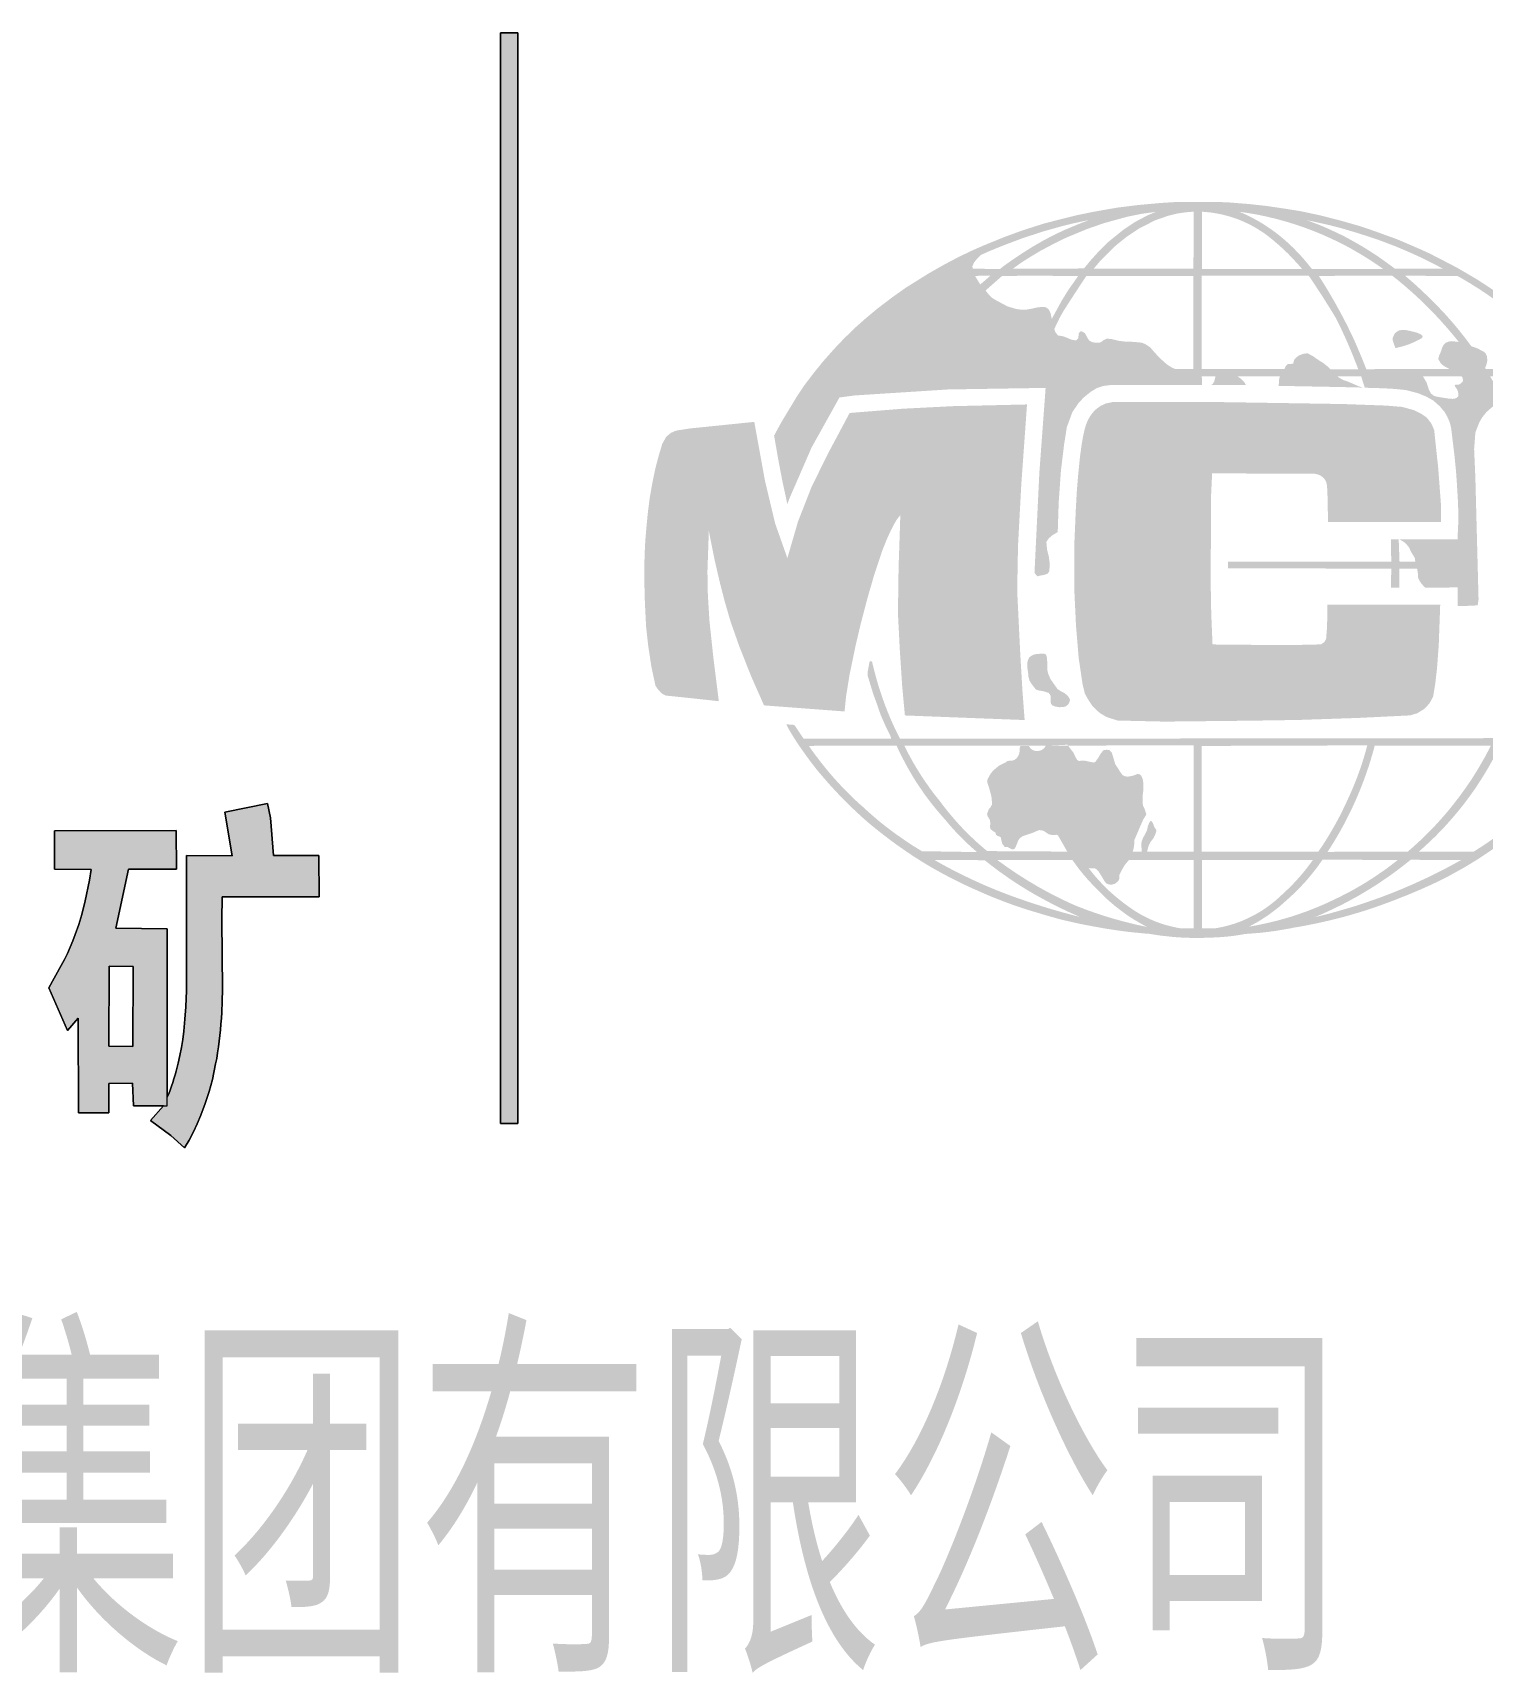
# Model space of a CAD drawing. Header units: millimetres. Extents: x 5 to 599, y 5 to 425.
# Drawn here: x 561.56 to 579.26, y 185.59 to 205.61 of the extents above; entities that cross this region are included whole.
import ezdxf

# ---------------------------------------------------------------- set-up
doc = ezdxf.new("R2010")
doc.units = ezdxf.units.MM
doc.linetypes.add('XKITLINE00', pattern=[0])
doc.layers.add('OtherObjectType', color=1, linetype='Continuous', lineweight=0)
doc.styles.add('$TD_AUDIT_GENERATED_(8D)', font='ARIAL.TTF')

# ---------------------------------------------------------------- blocks, each defined once
blk = doc.blocks.new('*A3')
at = {"layer": 'OtherObjectType'}
for color, points in [(7, [(567.481, 192.296), (567.269, 192.296), (567.268, 205.613), (567.483, 205.613)]), (7, [(576.926, 202.875), (576.903, 202.898), (576.881, 202.921), (576.857, 202.943), (576.834, 202.966), (576.81, 202.988), (576.786, 203.009), (576.762, 203.031), (576.737, 203.052), (576.713, 203.073), (576.665, 203.112), (576.642, 203.13), (576.619, 203.148), (576.595, 203.165), (576.571, 203.181), (576.546, 203.197), (576.522, 203.213), (576.497, 203.228), (576.471, 203.243), (576.446, 203.257), (576.42, 203.271), (576.394, 203.284), (576.367, 203.296), (576.341, 203.308), (576.314, 203.32), (576.287, 203.331), (576.26, 203.341), (576.232, 203.351), (576.204, 203.36), (576.177, 203.369), (576.149, 203.377), (576.12, 203.384), (576.092, 203.392), (576.064, 203.398), (576.035, 203.404), (576.007, 203.409), (575.978, 203.414), (575.949, 203.418), (575.92, 203.422), (575.891, 203.424), (575.862, 203.427), (575.833, 203.429), (577.781, 203.011), (577.834, 202.979), (577.886, 202.946), (577.939, 202.912), (577.99, 202.878), (578.041, 202.842), (578.092, 202.806), (578.142, 202.769), (578.192, 202.732), (578.779, 202.732), (578.952, 202.645), (578.315, 202.647), (578.348, 202.618), (578.381, 202.59), (578.414, 202.561), (578.447, 202.531), (578.479, 202.502), (578.511, 202.472), (578.543, 202.442), (578.574, 202.412), (578.606, 202.381), (578.637, 202.35), (578.668, 202.319), (578.699, 202.288), (578.729, 202.257), (578.76, 202.225), (578.79, 202.193), (578.819, 202.161), (578.859, 202.116), (578.899, 202.07), (578.938, 202.024), (578.976, 201.978), (579.013, 201.931), (579.051, 201.883), (579.087, 201.835), (579.123, 201.787), (579.004, 201.421), (578.53, 201.421), (578.575, 201.347), (578.605, 201.255), (578.631, 201.209), (578.667, 201.18), (578.722, 201.167), (578.835, 201.149), (578.657, 201.125), (578.572, 201.172), (578.472, 201.213), (578.324, 201.252), (578.178, 201.266), (578.072, 201.272), (577.939, 201.277), (577.823, 201.28), (577.777, 201.42), (577.487, 201.421), (577.508, 201.403), (577.544, 201.382), (577.574, 201.369), (577.609, 201.358), (577.752, 201.296), (577.794, 201.282), (577.548, 201.288), (576.772, 201.303), (576.773, 201.358), (576.778, 201.395), (576.787, 201.42), (576.266, 201.421), (576.306, 201.392), (576.348, 201.352), (576.372, 201.312), (575.948, 201.314), (575.97, 201.332), (575.984, 201.358), (576, 201.421), (575.832, 201.42), (575.834, 201.314), (574.798, 201.315), (574.71, 201.312), (574.631, 201.302), (574.55, 201.275), (574.474, 201.229), (574.387, 201.158), (574.323, 201.088), (574.251, 200.981), (574.184, 200.799), (574.151, 200.588), (574.112, 200.269), (574.085, 199.885), (574.073, 199.518), (574.006, 199.478), (573.964, 199.441), (573.934, 199.398), (573.943, 199.303), (573.964, 199.22), (573.976, 199.128), (573.97, 199.042), (573.952, 199.012), (573.91, 198.996), (573.862, 198.987), (573.825, 198.978), (573.789, 199.018), (573.849, 200.249), (573.925, 201.278), (574, 202.12), (574.125, 202.349), (574.203, 202.474), (574.318, 202.638), (574.322, 202.646), (574.251, 202.646), (574.054, 202.646), (573.851, 202.647), (573.499, 202.646), (573.396, 202.646), (573.368, 202.73), (573.419, 202.77), (573.53, 202.849), (573.632, 202.917), (573.764, 203), (573.909, 203.084), (574.045, 203.154), (574.162, 203.209), (574.345, 203.285), (574.454, 203.326), (574.367, 203.309), (574.26, 203.286), (574.126, 203.253), (573.899, 203.189), (573.653, 203.109), (573.498, 203.051), (573.388, 203.009), (573.232, 202.945), (573.159, 203.013), (573.429, 203.123), (573.646, 203.202), (573.896, 203.282), (574.099, 203.335), (574.313, 203.388), (574.521, 203.43), (574.8, 203.479), (575.049, 203.51), (575.335, 203.536), (575.525, 203.548), (575.725, 203.549), (575.911, 203.548), (576.126, 203.545), (576.409, 203.523), (576.631, 203.498), (576.861, 203.464), (577.04, 203.435), (577.113, 203.325), (577.156, 203.31), (577.199, 203.293), (577.243, 203.277), (577.285, 203.26), (577.328, 203.242), (577.37, 203.223), (577.413, 203.204), (577.454, 203.185), (577.496, 203.165), (577.538, 203.145), (577.579, 203.124), (577.62, 203.102), (577.66, 203.08), (577.701, 203.057), (577.741, 203.034), (577.781, 203.011), (577.26, 202.646), (577.29, 202.599), (577.32, 202.552), (577.349, 202.504), (577.378, 202.457), (577.406, 202.409), (577.434, 202.361), (577.462, 202.312), (577.489, 202.263), (577.516, 202.214), (577.542, 202.165), (577.568, 202.116), (577.594, 202.066), (577.619, 202.016), (577.643, 201.966), (577.668, 201.916), (577.691, 201.865), (577.711, 201.821), (577.73, 201.776), (577.749, 201.731), (577.768, 201.687), (577.787, 201.642), (577.805, 201.596), (577.823, 201.551), (577.841, 201.506), (577.975, 201.507), (578.317, 201.508), (578.598, 201.508), (578.669, 201.507), (578.733, 201.508), (578.795, 201.507), (578.857, 201.508), (578.785, 201.547), (578.749, 201.579), (578.719, 201.632), (578.729, 201.671), (578.752, 201.722), (578.766, 201.768), (578.784, 201.803), (578.813, 201.831), (578.85, 201.844), (578.885, 201.849), (578.969, 201.839), (578.934, 201.883), (578.898, 201.927), (578.861, 201.97), (578.825, 202.013), (578.787, 202.055), (578.75, 202.097), (578.711, 202.139), (578.673, 202.18), (578.643, 202.211), (578.612, 202.242), (578.582, 202.273), (578.551, 202.303), (578.519, 202.334), (578.488, 202.364), (578.456, 202.393), (578.424, 202.423), (578.392, 202.452), (578.359, 202.48), (578.327, 202.509), (578.294, 202.537), (578.26, 202.565), (578.227, 202.593), (578.193, 202.62), (578.159, 202.647), (577.26, 202.646), (578.164, 201.89), (578.173, 201.913), (578.188, 201.942), (578.209, 201.962), (578.241, 201.979), (578.267, 201.984), (578.321, 201.985), (578.399, 201.968), (578.46, 201.952), (578.5, 201.935), (578.523, 201.918), (578.529, 201.902), (578.515, 201.882), (578.436, 201.842), (578.361, 201.81), (578.293, 201.788), (578.197, 201.763), (578.183, 201.798), (578.162, 201.864), (578.164, 201.89), (577.26, 202.646), (577.781, 203.011), (575.271, 203.427), (575.108, 203.405), (574.927, 203.369), (574.639, 203.29), (574.432, 203.218), (574.178, 203.113), (574.029, 203.04), (573.863, 202.952), (573.741, 202.879), (573.623, 202.804), (573.525, 202.733), (574.393, 202.736), (574.468, 202.827), (574.565, 202.935), (574.693, 203.062), (574.871, 203.206), (575.021, 203.306), (575.168, 203.384), (575.271, 203.427), (577.781, 203.011), (576.291, 203.428), (576.31, 203.42), (576.349, 203.403), (576.386, 203.386), (576.424, 203.367), (576.461, 203.348), (576.498, 203.328), (576.534, 203.307), (576.57, 203.286), (576.605, 203.263), (576.64, 203.24), (576.675, 203.217), (576.709, 203.192), (576.743, 203.167), (576.776, 203.141), (576.808, 203.115), (576.84, 203.088), (576.878, 203.054), (576.899, 203.034), (576.921, 203.014), (576.942, 202.994), (576.963, 202.973), (576.983, 202.952), (577.004, 202.931), (577.024, 202.909), (577.044, 202.888), (577.063, 202.866), (577.083, 202.844), (577.102, 202.821), (577.121, 202.799), (577.139, 202.776), (577.158, 202.753), (577.176, 202.73), (578.044, 202.731), (578.012, 202.754), (577.981, 202.776), (577.949, 202.798), (577.916, 202.819), (577.884, 202.841), (577.851, 202.861), (577.818, 202.882), (577.758, 202.918), (577.703, 202.95), (577.648, 202.982), (577.592, 203.012), (577.535, 203.041), (577.478, 203.069), (577.421, 203.097), (577.363, 203.123), (577.305, 203.149), (577.247, 203.173), (577.188, 203.197), (577.129, 203.219), (577.069, 203.241), (577.009, 203.261), (576.949, 203.281), (576.888, 203.3), (576.823, 203.319), (576.788, 203.328), (576.753, 203.338), (576.718, 203.347), (576.682, 203.355), (576.647, 203.364), (576.612, 203.372), (576.577, 203.379), (576.541, 203.387), (576.506, 203.394), (576.47, 203.4), (576.434, 203.406), (576.399, 203.412), (576.363, 203.418), (576.327, 203.423), (576.291, 203.428), (577.781, 203.011), (575.728, 202.646), (574.422, 202.645), (574.28, 202.429), (574.144, 202.218), (574.094, 202.129), (574.031, 201.997), (574.043, 201.962), (574.075, 201.919), (574.14, 201.908), (574.244, 201.866), (574.298, 201.857), (574.325, 201.885), (574.328, 201.942), (574.349, 201.968), (574.373, 201.966), (574.406, 201.945), (574.444, 201.875), (574.461, 201.854), (574.495, 201.836), (574.534, 201.83), (574.586, 201.831), (574.61, 201.843), (574.628, 201.858), (574.671, 201.879), (574.728, 201.875), (574.813, 201.854), (574.874, 201.845), (574.997, 201.84), (575.092, 201.831), (575.139, 201.815), (575.2, 201.775), (575.281, 201.683), (575.323, 201.64), (575.374, 201.592), (575.416, 201.558), (575.467, 201.526), (575.509, 201.507), (575.73, 201.508), (575.728, 202.646), (577.781, 203.011), (575.829, 202.647), (575.83, 201.509), (576.84, 201.507), (576.859, 201.548), (576.881, 201.569), (576.948, 201.573), (576.958, 201.618), (576.97, 201.635), (577.007, 201.667), (577.031, 201.679), (577.078, 201.697), (577.125, 201.699), (577.184, 201.669), (577.273, 201.607), (577.312, 201.584), (577.353, 201.552), (577.385, 201.524), (577.402, 201.506), (577.743, 201.505), (577.728, 201.544), (577.713, 201.583), (577.697, 201.622), (577.682, 201.661), (577.666, 201.7), (577.65, 201.739), (577.633, 201.777), (577.617, 201.816), (577.6, 201.854), (577.583, 201.893), (577.565, 201.931), (577.548, 201.969), (577.53, 202.007), (577.512, 202.044), (577.493, 202.082), (577.475, 202.12), (577.435, 202.187), (577.394, 202.254), (577.352, 202.32), (577.311, 202.386), (577.268, 202.452), (577.225, 202.517), (577.182, 202.582), (577.138, 202.647), (575.829, 202.647), (577.781, 203.011), (575.73, 202.732), (575.733, 203.43), (575.639, 203.422), (575.539, 203.408), (575.423, 203.38), (575.262, 203.324), (575.073, 203.228), (574.919, 203.126), (574.785, 203.019), (574.6, 202.838), (574.511, 202.732), (575.73, 202.732), (577.781, 203.011), (575.833, 203.429), (575.833, 202.731), (577.056, 202.73), (577.035, 202.755), (577.014, 202.779), (576.992, 202.803), (576.97, 202.827), (576.948, 202.851)]), (5, [(569.411, 200.756), (569.583, 200.783), (570.368, 200.863), (570.499, 200.143), (570.623, 199.622), (570.772, 199.2), (570.902, 199.647), (571.066, 200.066), (571.263, 200.467), (571.532, 200.972), (572.184, 201.024), (572.794, 201.055), (573.698, 201.076), (573.628, 200.098), (573.588, 199.353), (573.578, 198.797), (573.615, 198.039), (573.642, 197.581), (573.669, 197.223), (572.207, 197.279), (572.174, 197.636), (572.144, 198.092), (572.123, 198.507), (572.126, 198.877), (572.131, 199.116), (572.149, 199.653), (572.15, 199.722), (572.13, 199.7), (572.107, 199.668), (572.077, 199.618), (572.036, 199.539), (571.982, 199.421), (571.924, 199.273), (571.828, 198.981), (571.75, 198.712), (571.668, 198.399), (571.605, 198.132), (571.531, 197.775), (571.488, 197.508), (571.47, 197.328), (570.487, 197.402), (570.333, 197.75), (570.185, 198.122), (570.078, 198.427), (570.008, 198.668), (569.951, 198.887), (569.888, 199.158), (569.813, 199.531), (569.796, 199.037), (569.801, 198.758), (569.82, 198.44), (569.868, 197.989), (569.935, 197.453), (569.623, 197.487), (569.452, 197.505), (569.287, 197.522), (569.248, 197.542), (569.226, 197.56), (569.196, 197.592), (569.162, 197.641), (569.112, 197.872), (569.074, 198.122), (569.047, 198.363), (569.032, 198.664), (569.026, 198.896), (569.026, 199.12), (569.029, 199.245), (569.037, 199.407), (569.049, 199.552), (569.063, 199.702), (569.072, 199.783), (569.09, 199.925), (569.108, 200.031), (569.125, 200.125), (569.156, 200.275), (569.178, 200.363), (569.201, 200.449), (569.244, 200.594), (569.293, 200.682), (569.351, 200.729)]), (5, [(577.369, 199.873), (577.365, 200.024), (577.358, 200.104), (577.347, 200.138), (577.33, 200.165), (577.309, 200.188), (577.282, 200.207), (577.251, 200.221), (577.211, 200.23), (577.159, 200.233), (576.805, 200.232), (575.958, 200.234), (575.946, 199.979), (575.94, 198.916), (575.947, 198.531), (575.963, 198.146), (576.156, 198.143), (576.487, 198.141), (577, 198.14), (577.189, 198.144), (577.288, 198.147), (577.328, 198.175), (577.35, 198.214), (577.362, 198.37), (577.365, 198.631), (578.743, 198.633), (578.725, 198.142), (578.704, 197.855), (578.682, 197.665), (578.656, 197.508), (578.611, 197.425), (578.547, 197.358), (578.461, 197.305), (578.376, 197.28), (577.745, 197.249), (577.006, 197.224), (576.408, 197.215), (575.378, 197.204), (574.805, 197.217), (574.673, 197.258), (574.586, 197.309), (574.501, 197.389), (574.451, 197.463), (574.404, 197.546), (574.376, 197.662), (574.329, 197.979), (574.296, 198.374), (574.274, 198.839), (574.274, 199.336), (574.294, 199.801), (574.306, 200.014), (574.321, 200.2), (574.345, 200.44), (574.366, 200.593), (574.378, 200.662), (574.397, 200.756), (574.415, 200.818), (574.438, 200.878), (574.469, 200.934), (574.509, 200.986), (574.551, 201.027), (574.602, 201.061), (574.661, 201.088), (574.738, 201.104), (575.308, 201.107), (576.036, 201.105), (576.808, 201.093), (577.562, 201.081), (578.08, 201.062), (578.279, 201.046), (578.426, 201.005), (578.511, 200.963), (578.578, 200.916), (578.634, 200.845), (578.669, 200.764), (578.719, 200.294), (578.751, 199.866), (578.753, 199.641), (577.908, 199.64), (577.373, 199.64)]), (7, [(579.172, 200.184), (579.211, 198.696), (579.2, 198.623), (578.954, 199.431), (578.965, 199.665), (578.961, 199.87), (578.946, 200.116), (578.936, 200.26), (578.917, 200.451), (578.876, 200.791), (579.172, 200.733), (579.157, 200.529)]), (7, [(578.145, 199.158), (578.141, 199.43), (578.236, 199.43), (578.246, 199.157), (578.243, 198.839), (578.142, 198.838), (578.145, 199.072), (576.15, 199.075), (576.15, 199.158)]), (7, [(578.245, 199.071), (578.246, 199.157), (578.438, 199.157), (578.436, 199.185), (578.43, 199.207), (578.384, 199.281), (578.365, 199.326), (578.331, 199.37), (578.308, 199.39), (578.28, 199.41), (578.241, 199.43), (578.312, 199.43), (578.954, 199.431), (579.2, 198.623), (579.072, 198.617), (578.954, 198.614), (578.956, 198.842), (578.558, 198.839), (578.513, 198.889), (578.493, 198.919), (578.474, 198.954), (578.472, 199.005), (578.461, 199.071)]), (7, [(572.04, 196.995), (572.028, 197.034), (571.979, 197.131), (571.911, 197.286), (571.867, 197.414), (571.819, 197.545), (571.766, 197.72), (571.753, 197.759), (571.751, 197.802), (571.774, 197.93), (571.786, 197.943), (571.806, 197.936), (571.82, 197.875), (571.836, 197.814), (571.852, 197.753), (571.869, 197.693), (571.887, 197.632), (571.906, 197.573), (571.926, 197.513), (571.947, 197.454), (571.969, 197.395), (571.991, 197.337), (572.015, 197.279), (572.039, 197.221), (572.065, 197.164), (572.091, 197.107), (572.119, 197.05), (572.147, 196.994), (572.2, 196.91), (572.223, 196.864), (572.246, 196.819), (572.27, 196.774), (572.295, 196.729), (572.32, 196.685), (572.346, 196.641), (572.373, 196.598), (572.4, 196.554), (572.428, 196.512), (572.456, 196.469), (572.486, 196.428), (572.515, 196.386), (572.546, 196.345), (572.576, 196.305), (572.608, 196.265), (572.64, 196.225), (573.089, 195.611), (573.062, 195.633), (573.036, 195.656), (573.01, 195.679), (572.984, 195.703), (572.958, 195.727), (572.933, 195.751), (572.908, 195.776), (572.883, 195.801), (572.859, 195.826), (572.834, 195.851), (572.811, 195.877), (572.787, 195.903), (572.764, 195.929), (572.741, 195.956), (572.718, 195.983), (572.696, 196.01), (572.673, 196.035), (572.651, 196.061), (572.629, 196.086), (572.607, 196.112), (572.585, 196.138), (572.564, 196.164), (572.543, 196.19), (572.522, 196.217), (572.501, 196.244), (572.481, 196.271), (572.461, 196.298), (572.441, 196.325), (572.422, 196.353), (572.403, 196.381), (572.384, 196.409), (572.365, 196.437), (572.346, 196.465), (572.328, 196.494), (572.31, 196.523), (572.293, 196.552), (572.276, 196.581), (572.259, 196.61), (572.242, 196.64), (572.226, 196.669), (572.209, 196.699), (572.194, 196.729), (572.178, 196.759), (572.163, 196.789), (572.148, 196.82), (572.133, 196.85), (572.119, 196.881), (572.105, 196.912), (571.034, 196.908), (571.07, 196.856), (571.107, 196.805), (571.145, 196.755), (571.183, 196.705), (571.222, 196.656), (571.262, 196.607), (571.303, 196.559), (571.344, 196.511), (571.386, 196.465), (571.429, 196.419), (571.473, 196.373), (571.517, 196.328), (571.562, 196.284), (571.607, 196.241), (571.654, 196.198), (571.701, 196.157), (571.742, 196.119), (571.783, 196.082), (571.826, 196.045), (571.868, 196.009), (571.911, 195.973), (571.955, 195.938), (571.999, 195.904), (572.044, 195.87), (572.088, 195.837), (572.134, 195.805), (572.18, 195.773), (572.226, 195.741), (572.272, 195.711), (572.319, 195.68), (572.367, 195.651), (572.414, 195.622), (571.974, 195.8), (571.95, 195.818), (571.901, 195.856), (571.853, 195.894), (571.805, 195.933), (571.758, 195.972), (571.712, 196.013), (571.666, 196.054), (571.621, 196.096), (571.575, 196.139), (571.529, 196.183), (571.483, 196.228), (571.438, 196.274), (571.394, 196.32), (571.35, 196.367), (571.307, 196.414), (571.264, 196.462), (571.205, 196.53), (571.167, 196.574), (571.13, 196.619), (571.094, 196.665), (571.058, 196.711), (571.024, 196.758), (570.99, 196.805), (570.956, 196.853), (570.929, 196.891), (570.903, 196.928), (570.878, 196.967), (570.853, 197.006), (570.829, 197.045), (570.805, 197.084), (570.783, 197.124), (570.761, 197.165), (570.764, 197.171), (570.853, 197.164), (570.867, 197.149), (570.969, 196.997)]), (7, [(573.792, 198.025), (573.835, 198.031), (573.908, 198.033), (573.925, 198.025), (573.938, 198.005), (573.943, 197.956), (573.947, 197.907), (573.947, 197.83), (573.956, 197.789), (573.985, 197.722), (574.07, 197.602), (574.113, 197.574), (574.156, 197.552), (574.2, 197.515), (574.224, 197.468), (574.209, 197.426), (574.191, 197.404), (574.166, 197.388), (574.138, 197.381), (574.091, 197.38), (574.039, 197.389), (574.005, 197.404), (573.99, 197.422), (573.986, 197.447), (573.987, 197.515), (573.978, 197.534), (573.962, 197.555), (573.893, 197.576), (573.845, 197.583), (573.81, 197.593), (573.776, 197.634), (573.748, 197.672), (573.728, 197.706), (573.716, 197.749), (573.711, 197.802), (573.702, 197.861), (573.701, 197.918), (573.71, 197.957), (573.728, 197.991), (573.762, 198.014)]), (7, [(577.748, 196.578), (577.763, 196.619), (577.777, 196.661), (577.791, 196.703), (577.804, 196.745), (577.817, 196.787), (577.829, 196.829), (577.841, 196.872), (577.852, 196.914), (575.831, 196.907), (575.832, 195.617), (577.256, 195.618), (580.429, 196.612), (580.406, 196.585), (580.362, 196.533), (580.316, 196.481), (580.27, 196.429), (580.223, 196.378), (580.176, 196.328), (580.128, 196.278), (580.079, 196.229), (580.03, 196.181), (579.98, 196.133), (579.93, 196.086), (579.879, 196.04), (579.827, 195.994), (579.775, 195.949), (579.722, 195.905), (579.669, 195.861), (579.611, 195.815), (579.58, 195.791), (579.549, 195.767), (579.518, 195.743), (579.486, 195.719), (579.454, 195.696), (579.422, 195.673), (579.39, 195.65), (579.358, 195.628), (579.325, 195.606), (579.293, 195.584), (579.26, 195.562), (579.227, 195.541), (579.194, 195.519), (579.16, 195.498), (579.127, 195.478), (579.093, 195.457), (579.06, 195.437), (579.026, 195.417), (578.991, 195.398), (578.957, 195.379), (578.923, 195.36), (578.888, 195.341), (578.854, 195.322), (578.819, 195.304), (578.784, 195.286), (578.749, 195.269), (578.713, 195.251), (578.678, 195.234), (578.643, 195.217), (578.607, 195.201), (578.571, 195.185), (578.514, 195.159), (578.456, 195.135), (578.398, 195.11), (578.34, 195.086), (578.282, 195.063), (578.223, 195.04), (578.165, 195.017), (578.106, 194.995), (578.036, 194.969), (577.965, 194.944), (577.894, 194.92), (577.823, 194.896), (577.752, 194.874), (577.68, 194.853), (577.608, 194.832), (577.535, 194.812), (577.463, 194.794), (577.39, 194.776), (577.317, 194.759), (577.244, 194.743), (577.171, 194.728), (577.097, 194.713), (577.024, 194.7), (576.95, 194.688), (576.914, 194.68), (576.878, 194.674), (576.841, 194.667), (576.805, 194.661), (576.769, 194.655), (576.732, 194.649), (576.696, 194.644), (576.659, 194.639), (576.623, 194.634), (576.586, 194.63), (576.55, 194.626), (576.513, 194.623), (576.476, 194.62), (576.439, 194.617), (576.403, 194.614), (576.366, 194.612), (576.314, 194.603), (576.261, 194.594), (576.208, 194.587), (576.156, 194.581), (576.103, 194.576), (576.05, 194.572), (575.997, 194.569), (575.943, 194.567), (575.896, 194.565), (575.849, 194.564), (575.802, 194.563), (575.755, 194.563), (575.708, 194.563), (575.661, 194.565), (575.614, 194.566), (575.567, 194.569), (575.52, 194.572), (575.473, 194.576), (575.427, 194.581), (575.38, 194.586), (575.333, 194.591), (575.287, 194.598), (575.24, 194.605), (575.194, 194.613), (575.731, 194.679), (575.731, 195.515), (574.944, 195.516), (574.989, 195.618), (575.099, 195.617), (575.093, 195.707), (575.099, 195.746), (575.114, 195.783), (575.146, 195.841), (575.164, 195.881), (575.172, 195.923), (575.185, 195.958), (575.198, 195.981), (575.208, 195.991), (575.219, 195.988), (575.234, 195.966), (575.252, 195.918), (575.276, 195.883), (575.275, 195.86), (575.266, 195.832), (575.241, 195.779), (575.204, 195.733), (575.179, 195.678), (575.164, 195.618), (575.731, 195.618), (575.731, 196.913), (574.199, 196.912), (574.192, 196.922), (573.978, 196.911), (572.2, 196.91), (572.147, 196.994), (579.421, 197.002), (579.546, 197.269), (579.618, 197.219), (579.516, 197.005), (580.137, 197.002), (580.232, 197.159), (580.834, 197.202), (580.812, 197.163), (580.79, 197.123), (580.767, 197.085), (580.744, 197.046), (580.721, 197.008), (580.696, 196.97), (580.672, 196.933), (580.647, 196.896), (580.621, 196.859), (580.595, 196.823), (580.568, 196.786), (580.541, 196.751), (580.514, 196.715), (580.486, 196.681), (580.458, 196.646), (580.429, 196.612), (578.382, 195.517), (578.348, 195.49), (578.315, 195.463), (578.281, 195.437), (578.247, 195.411), (578.213, 195.385), (578.178, 195.359), (578.143, 195.334), (578.108, 195.309), (578.073, 195.285), (578.037, 195.261), (578.002, 195.237), (577.966, 195.213), (577.93, 195.19), (577.893, 195.167), (577.857, 195.145), (577.82, 195.123), (577.783, 195.101), (577.746, 195.079), (577.709, 195.058), (577.671, 195.038), (577.634, 195.017), (577.596, 194.997), (577.558, 194.977), (577.52, 194.958), (577.481, 194.939), (577.443, 194.92), (577.404, 194.902), (577.365, 194.884), (577.326, 194.866), (577.287, 194.849), (577.247, 194.832), (577.208, 194.816), (577.267, 194.83), (577.325, 194.844), (577.383, 194.859), (577.441, 194.875), (577.499, 194.891), (577.557, 194.908), (577.615, 194.925), (577.673, 194.942), (577.73, 194.96), (577.787, 194.979), (577.844, 194.998), (577.901, 195.018), (577.958, 195.038), (578.015, 195.058), (578.071, 195.08), (578.127, 195.101), (578.183, 195.123), (578.239, 195.146), (578.295, 195.169), (578.35, 195.193), (578.406, 195.217), (578.461, 195.242), (578.515, 195.267), (578.57, 195.292), (578.624, 195.318), (578.678, 195.345), (578.732, 195.372), (578.786, 195.399), (578.839, 195.427), (578.893, 195.456), (578.946, 195.485), (578.998, 195.514), (578.382, 195.517), (580.429, 196.612), (577.188, 195.514), (575.834, 195.516), (575.833, 194.681), (575.998, 194.681), (576.026, 194.686), (576.055, 194.691), (576.083, 194.697), (576.111, 194.704), (576.139, 194.711), (576.167, 194.718), (576.195, 194.726), (576.223, 194.735), (576.25, 194.744), (576.278, 194.754), (576.305, 194.764), (576.332, 194.775), (576.358, 194.787), (576.385, 194.798), (576.411, 194.811), (576.437, 194.824), (576.463, 194.837), (576.488, 194.851), (576.514, 194.865), (576.539, 194.88), (576.563, 194.895), (576.588, 194.911), (576.612, 194.928), (576.636, 194.944), (576.659, 194.962), (576.682, 194.979), (576.705, 194.997), (576.728, 195.016), (576.75, 195.035), (576.771, 195.054), (576.793, 195.074), (576.814, 195.094), (576.84, 195.118), (576.865, 195.142), (576.891, 195.166), (576.916, 195.191), (576.941, 195.216), (576.965, 195.242), (576.989, 195.267), (577.012, 195.294), (577.036, 195.32), (577.059, 195.347), (577.081, 195.374), (577.103, 195.401), (577.125, 195.429), (577.146, 195.457), (577.167, 195.486), (577.188, 195.514), (580.429, 196.612), (578.226, 195.516), (577.305, 195.517), (577.281, 195.483), (577.257, 195.449), (577.232, 195.415), (577.207, 195.382), (577.181, 195.35), (577.155, 195.318), (577.128, 195.286), (577.101, 195.255), (577.073, 195.224), (577.044, 195.193), (577.016, 195.164), (576.986, 195.134), (576.957, 195.105), (576.926, 195.077), (576.896, 195.049), (576.865, 195.021), (576.839, 194.998), (576.812, 194.974), (576.786, 194.951), (576.759, 194.929), (576.731, 194.907), (576.703, 194.886), (576.675, 194.865), (576.647, 194.844), (576.618, 194.824), (576.588, 194.805), (576.559, 194.786), (576.529, 194.768), (576.499, 194.75), (576.468, 194.733), (576.437, 194.716), (576.406, 194.7), (576.44, 194.706), (576.474, 194.712), (576.509, 194.719), (576.543, 194.725), (576.577, 194.733), (576.611, 194.74), (576.645, 194.748), (576.678, 194.756), (576.712, 194.764), (576.746, 194.772), (576.779, 194.781), (576.813, 194.791), (576.846, 194.8), (576.88, 194.81), (576.913, 194.82), (576.946, 194.83), (576.979, 194.841), (577.012, 194.852), (577.045, 194.864), (577.078, 194.875), (577.11, 194.887), (577.143, 194.899), (577.175, 194.912), (577.208, 194.925), (577.24, 194.938), (577.272, 194.951), (577.304, 194.965), (577.336, 194.979), (577.368, 194.993), (577.399, 195.008), (577.431, 195.023), (577.513, 195.062), (577.563, 195.088), (577.613, 195.114), (577.663, 195.14), (577.712, 195.168), (577.761, 195.196), (577.81, 195.225), (577.858, 195.255), (577.905, 195.285), (577.953, 195.316), (577.999, 195.348), (578.046, 195.38), (578.092, 195.413), (578.137, 195.447), (578.182, 195.481), (578.226, 195.516), (580.429, 196.612), (577.943, 196.91), (577.932, 196.867), (577.92, 196.824), (577.907, 196.781), (577.895, 196.738), (577.881, 196.696), (577.868, 196.653), (577.853, 196.611), (577.839, 196.569), (577.824, 196.527), (577.809, 196.485), (577.793, 196.444), (577.777, 196.402), (577.76, 196.361), (577.743, 196.32), (577.726, 196.279), (577.708, 196.238), (577.689, 196.197), (577.671, 196.157), (577.652, 196.117), (577.632, 196.077), (577.612, 196.037), (577.592, 195.997), (577.572, 195.958), (577.55, 195.919), (577.529, 195.88), (577.507, 195.841), (577.485, 195.803), (577.462, 195.764), (577.439, 195.726), (577.416, 195.689), (577.392, 195.651), (577.368, 195.614), (579.153, 195.617), (579.195, 195.644), (579.237, 195.671), (579.278, 195.698), (579.32, 195.726), (579.361, 195.755), (579.401, 195.783), (579.442, 195.812), (579.482, 195.842), (579.522, 195.872), (579.562, 195.902), (579.601, 195.933), (579.64, 195.964), (579.679, 195.995), (579.717, 196.027), (579.755, 196.06), (579.793, 196.092), (579.83, 196.125), (579.867, 196.159), (579.904, 196.192), (579.941, 196.226), (579.977, 196.261), (580.012, 196.296), (580.048, 196.331), (580.083, 196.367), (580.118, 196.402), (580.152, 196.439), (580.186, 196.475), (580.22, 196.512), (580.253, 196.549), (580.286, 196.587), (580.319, 196.625), (580.351, 196.663), (580.281, 196.701), (580.244, 196.731), (580.205, 196.773), (580.197, 196.797), (580.143, 196.907), (579.471, 196.911), (579.467, 196.9), (579.444, 196.854), (579.421, 196.809), (579.397, 196.763), (579.373, 196.718), (579.348, 196.674), (579.323, 196.63), (579.297, 196.586), (579.27, 196.542), (579.243, 196.499), (579.215, 196.456), (579.187, 196.413), (579.159, 196.371), (579.129, 196.33), (579.1, 196.288), (579.069, 196.247), (579.039, 196.207), (579.007, 196.166), (578.976, 196.127), (578.943, 196.087), (578.91, 196.048), (578.877, 196.01), (578.843, 195.972), (578.809, 195.934), (578.775, 195.897), (578.739, 195.86), (578.704, 195.824), (578.668, 195.788), (578.631, 195.753), (578.594, 195.718), (578.557, 195.683), (578.519, 195.649), (578.481, 195.616), (578.345, 195.616), (578.384, 195.649), (578.423, 195.683), (578.461, 195.718), (578.499, 195.753), (578.537, 195.789), (578.574, 195.825), (578.61, 195.862), (578.646, 195.899), (578.682, 195.936), (578.717, 195.974), (578.751, 196.012), (578.786, 196.051), (578.819, 196.09), (578.853, 196.13), (578.885, 196.17), (578.917, 196.211), (578.949, 196.252), (578.98, 196.293), (579.011, 196.335), (579.041, 196.377), (579.071, 196.419), (579.1, 196.462), (579.129, 196.505), (579.157, 196.549), (579.184, 196.593), (579.211, 196.637), (579.237, 196.682), (579.263, 196.727), (579.289, 196.772), (579.313, 196.818), (579.338, 196.864), (579.361, 196.91), (577.943, 196.91), (580.429, 196.612), (577.256, 195.618), (577.282, 195.656), (577.307, 195.693), (577.332, 195.732), (577.356, 195.77), (577.38, 195.809), (577.403, 195.848), (577.426, 195.887), (577.449, 195.927), (577.471, 195.967), (577.493, 196.007), (577.514, 196.047), (577.535, 196.088), (577.555, 196.129), (577.575, 196.17), (577.594, 196.211), (577.613, 196.253), (577.632, 196.293), (577.65, 196.333), (577.667, 196.373), (577.685, 196.414), (577.701, 196.454), (577.717, 196.495), (577.733, 196.536)]), (7, [(574.776, 196.682), (574.811, 196.631), (574.837, 196.587), (574.865, 196.551), (574.894, 196.537), (574.928, 196.532), (574.991, 196.543), (575.043, 196.564), (575.075, 196.561), (575.095, 196.539), (575.114, 196.491), (575.119, 196.434), (575.116, 196.348), (575.109, 196.29), (575.108, 196.238), (575.113, 196.182), (575.137, 196.129), (575.155, 196.073), (575.146, 196.054), (575.119, 196.013), (575.077, 195.918), (575.008, 195.756), (575.008, 195.717), (575.002, 195.667), (574.989, 195.618), (574.944, 195.516), (574.891, 195.453), (574.848, 195.379), (574.825, 195.331), (574.826, 195.292), (574.818, 195.266), (574.797, 195.243), (574.769, 195.224), (574.73, 195.213), (574.69, 195.217), (574.662, 195.232), (574.645, 195.255), (574.608, 195.317), (574.575, 195.37), (574.543, 195.403), (574.521, 195.413), (574.469, 195.412), (574.189, 195.617), (574.075, 195.817), (574.057, 195.822), (574.001, 195.82), (573.962, 195.829), (573.904, 195.868), (573.88, 195.877), (573.851, 195.879), (573.827, 195.873), (573.794, 195.857), (573.753, 195.841), (573.647, 195.806), (573.615, 195.786), (573.593, 195.757), (573.557, 195.668), (573.542, 195.65), (573.526, 195.644), (573.513, 195.646), (573.462, 195.672), (573.428, 195.673), (573.403, 195.701), (573.393, 195.722), (573.377, 195.791), (573.367, 195.799), (573.338, 195.808), (573.32, 195.822), (573.312, 195.85), (573.285, 195.866), (573.25, 195.893), (573.245, 195.93), (573.251, 195.952), (573.245, 196.003), (573.218, 196.047), (573.209, 196.074), (573.218, 196.097), (573.231, 196.135), (573.253, 196.159), (573.27, 196.191), (573.271, 196.215), (573.263, 196.29), (573.234, 196.4), (573.213, 196.461), (573.211, 196.479), (573.218, 196.504), (573.252, 196.565), (573.266, 196.584), (573.291, 196.612), (573.358, 196.668), (573.438, 196.706), (573.45, 196.719), (573.485, 196.728), (573.517, 196.728), (573.543, 196.735), (573.567, 196.753), (573.58, 196.768), (573.601, 196.806), (573.609, 196.847), (573.609, 196.885), (573.619, 196.907), (573.721, 196.908), (573.724, 196.901), (573.733, 196.887), (573.743, 196.875), (573.755, 196.865), (573.768, 196.857), (573.783, 196.851), (573.798, 196.847), (573.814, 196.846), (573.838, 196.846), (573.853, 196.849), (573.869, 196.854), (573.883, 196.861), (573.896, 196.871), (573.908, 196.882), (573.918, 196.895), (573.926, 196.909), (573.978, 196.911), (574.199, 196.912), (574.223, 196.878), (574.267, 196.822), (574.291, 196.768), (574.31, 196.737), (574.33, 196.724), (574.399, 196.728), (574.454, 196.715), (574.516, 196.704), (574.534, 196.714), (574.572, 196.769), (574.602, 196.82), (574.635, 196.858), (574.676, 196.86), (574.706, 196.855), (574.734, 196.823)]), (7, [(562.489, 193.24), (562.782, 193.238), (562.783, 194.214), (563.311, 195.873), (563.313, 195.403), (562.726, 195.401), (562.573, 194.682), (563.201, 194.675), (563.2, 192.514), (562.787, 192.514), (562.777, 192.788), (562.489, 192.786), (562.489, 192.427), (562.116, 192.428), (562.114, 193.582), (561.981, 193.434), (561.755, 193.952), (561.906, 194.225), (561.945, 194.299), (561.982, 194.374), (562.016, 194.45), (562.049, 194.527), (562.078, 194.606), (562.119, 194.727), (562.156, 194.85), (562.199, 195.016), (562.251, 195.27), (562.273, 195.397), (561.824, 195.401), (561.823, 195.872), (563.311, 195.873), (565.052, 195.571), (564.496, 195.568), (564.461, 196.031), (564.426, 196.203), (563.902, 196.097), (563.994, 195.566), (563.435, 195.568), (563.435, 194.019), (563.434, 193.92), (563.427, 193.721), (563.417, 193.572), (563.402, 193.423), (563.389, 193.324), (563.373, 193.226), (563.355, 193.129), (563.334, 193.033), (563.31, 192.938), (563.297, 192.891), (563.282, 192.844), (563.268, 192.798), (563.252, 192.752), (563.235, 192.706), (563.218, 192.661), (563.2, 192.617), (563.2, 192.514), (563.154, 192.514), (562.996, 192.333), (563.245, 192.149), (563.411, 192), (563.467, 192.095), (563.519, 192.194), (563.567, 192.295), (563.611, 192.399), (563.664, 192.541), (563.711, 192.687), (563.751, 192.835), (563.791, 193.024), (563.804, 193.093), (563.816, 193.162), (563.826, 193.232), (563.835, 193.302), (563.843, 193.372), (563.85, 193.442), (563.856, 193.512), (563.861, 193.582), (563.865, 193.652), (563.871, 193.793), (563.874, 193.934), (563.869, 194.782), (563.872, 195.064), (565.056, 195.065), (565.052, 195.571), (563.311, 195.873), (562.783, 194.214), (562.491, 194.217)]), (7, [(574.541, 195.304), (574.513, 195.337), (574.499, 195.354), (574.473, 195.387), (574.447, 195.421), (574.189, 195.617), (574.253, 195.514), (573.336, 195.514), (573.181, 195.512), (572.568, 195.515), (572.62, 195.485), (572.673, 195.455), (572.726, 195.427), (572.78, 195.398), (572.834, 195.371), (572.887, 195.343), (572.942, 195.317), (572.996, 195.291), (573.051, 195.265), (573.106, 195.24), (573.161, 195.215), (573.217, 195.191), (573.272, 195.168), (573.328, 195.145), (573.384, 195.123), (573.441, 195.101), (573.496, 195.08), (573.552, 195.06), (573.608, 195.04), (573.664, 195.021), (573.72, 195.001), (573.776, 194.983), (573.833, 194.965), (573.889, 194.947), (573.946, 194.929), (574.003, 194.912), (574.06, 194.896), (574.117, 194.879), (574.174, 194.864), (574.231, 194.848), (574.289, 194.833), (574.346, 194.819), (574.471, 194.711), (574.431, 194.718), (574.391, 194.726), (574.352, 194.734), (574.312, 194.742), (574.272, 194.751), (574.233, 194.76), (574.193, 194.769), (574.154, 194.778), (574.114, 194.788), (574.075, 194.798), (574.036, 194.809), (573.997, 194.82), (573.958, 194.831), (573.919, 194.842), (573.88, 194.854), (573.841, 194.866), (573.797, 194.879), (573.753, 194.892), (573.709, 194.905), (573.665, 194.919), (573.622, 194.934), (573.578, 194.948), (573.535, 194.963), (573.492, 194.979), (573.448, 194.995), (573.405, 195.011), (573.363, 195.028), (573.32, 195.044), (573.277, 195.062), (573.235, 195.079), (573.192, 195.097), (573.15, 195.116), (573.109, 195.134), (573.068, 195.152), (573.027, 195.17), (572.986, 195.189), (572.945, 195.208), (572.904, 195.227), (572.864, 195.247), (572.824, 195.267), (572.784, 195.287), (572.744, 195.308), (572.704, 195.329), (572.664, 195.35), (572.625, 195.372), (572.585, 195.394), (572.546, 195.416), (572.507, 195.439), (572.473, 195.459), (572.438, 195.48), (572.404, 195.501), (572.37, 195.523), (572.336, 195.544), (572.302, 195.566), (572.269, 195.589), (572.235, 195.611), (572.202, 195.634), (572.169, 195.657), (572.136, 195.68), (572.103, 195.703), (572.071, 195.727), (572.038, 195.751), (572.006, 195.775), (571.974, 195.8), (572.414, 195.622), (573.089, 195.611), (572.64, 196.225), (572.671, 196.183), (572.703, 196.142), (572.736, 196.101), (572.769, 196.061), (572.803, 196.022), (572.837, 195.982), (572.872, 195.944), (572.907, 195.906), (572.944, 195.868), (572.98, 195.831), (573.018, 195.795), (573.055, 195.759), (573.094, 195.724), (573.133, 195.69), (573.172, 195.656), (573.212, 195.623), (574.189, 195.617), (574.447, 195.421), (574.469, 195.412), (574.189, 195.617), (574.253, 195.514), (574.27, 195.489), (574.288, 195.465), (574.305, 195.441), (574.323, 195.418), (574.341, 195.394), (574.36, 195.371), (574.378, 195.348), (574.397, 195.325), (574.417, 195.303), (574.436, 195.28), (574.456, 195.258), (574.476, 195.237), (574.496, 195.215), (574.517, 195.194), (574.538, 195.173), (574.559, 195.152), (574.592, 195.118), (574.626, 195.084), (574.66, 195.051), (574.695, 195.019), (574.731, 194.988), (574.767, 194.957), (574.804, 194.928), (574.842, 194.899), (574.88, 194.871), (574.919, 194.843), (574.958, 194.817), (574.998, 194.791), (575.039, 194.767), (575.08, 194.743), (575.121, 194.72), (575.163, 194.697), (575.107, 194.709), (575.051, 194.721), (574.995, 194.734), (574.94, 194.748), (574.884, 194.762), (574.829, 194.777), (574.774, 194.792), (574.719, 194.808), (574.664, 194.825), (574.609, 194.842), (574.555, 194.86), (574.501, 194.879), (574.447, 194.898), (574.393, 194.918), (574.339, 194.939), (574.286, 194.96), (574.223, 194.988), (574.161, 195.017), (574.099, 195.047), (574.038, 195.078), (573.977, 195.109), (573.916, 195.142), (573.856, 195.175), (573.796, 195.21), (573.737, 195.245), (573.678, 195.281), (573.62, 195.318), (573.562, 195.355), (573.505, 195.394), (573.448, 195.433), (573.392, 195.473), (573.336, 195.514), (573.181, 195.512), (573.211, 195.488), (573.241, 195.465), (573.271, 195.441), (573.302, 195.418), (573.332, 195.395), (573.363, 195.372), (573.394, 195.35), (573.426, 195.328), (573.457, 195.306), (573.488, 195.284), (573.52, 195.263), (573.552, 195.241), (573.584, 195.221), (573.616, 195.2), (573.649, 195.18), (573.681, 195.159), (573.722, 195.135), (573.762, 195.112), (573.802, 195.088), (573.843, 195.066), (573.884, 195.043), (573.925, 195.021), (573.966, 194.999), (574.008, 194.977), (574.05, 194.956), (574.091, 194.935), (574.133, 194.915), (574.176, 194.895), (574.218, 194.875), (574.261, 194.856), (574.303, 194.837), (574.346, 194.819), (574.471, 194.711), (574.516, 194.702), (574.561, 194.694), (574.606, 194.686), (574.65, 194.678), (574.696, 194.671), (574.741, 194.664), (574.786, 194.657), (574.831, 194.651), (574.876, 194.645), (574.921, 194.639), (574.967, 194.634), (575.012, 194.629), (575.057, 194.625), (575.103, 194.62), (575.148, 194.616), (575.194, 194.613), (575.731, 194.679), (575.562, 194.682), (575.519, 194.69), (575.478, 194.699), (575.436, 194.709), (575.395, 194.72), (575.354, 194.732), (575.314, 194.746), (575.273, 194.761), (575.234, 194.777), (575.195, 194.794), (575.156, 194.813), (575.118, 194.832), (575.08, 194.853), (575.043, 194.875), (575.007, 194.898), (574.972, 194.922), (574.919, 194.959), (574.885, 194.984), (574.851, 195.01), (574.817, 195.037), (574.784, 195.064), (574.752, 195.092), (574.72, 195.12), (574.688, 195.149), (574.658, 195.179), (574.628, 195.21), (574.598, 195.241), (574.569, 195.272)])]:
    blk.add_hatch(color=color, dxfattribs=at).paths.add_polyline_path(points, flags=17)
h = blk.add_hatch(color=7, dxfattribs=at)
h.paths.add_polyline_path([(579.819, 201.33), (579.819, 201.42), (580.343, 201.42), (580.313, 201.385), (580.262, 201.305), (580.24, 201.285), (580.198, 201.253), (580.16, 201.24), (580.13, 201.243), (580.092, 201.257), (580.002, 201.303), (579.984, 201.304), (579.975, 201.239), (579.955, 201.222), (579.909, 201.216), (579.87, 201.216), (579.843, 201.23), (579.826, 201.257), (579.822, 201.286)], flags=17)
h.paths.add_polyline_path([(580.311, 201.659), (580.066, 201.918), (579.75, 202.197), (579.446, 202.436), (579.199, 202.599), (578.946, 202.747), (578.792, 202.827), (578.615, 202.918), (578.511, 202.966), (578.221, 203.091), (577.883, 203.213), (577.752, 203.256), (577.536, 203.318), (577.276, 203.385), (577.04, 203.435), (577.113, 203.325), (577.154, 203.317), (577.195, 203.309), (577.236, 203.3), (577.277, 203.291), (577.318, 203.282), (577.359, 203.272), (577.4, 203.263), (577.44, 203.252), (577.481, 203.242), (577.521, 203.231), (577.562, 203.22), (577.602, 203.208), (577.642, 203.196), (577.683, 203.184), (577.723, 203.172), (577.763, 203.159), (577.8, 203.147), (577.837, 203.136), (577.874, 203.123), (577.911, 203.111), (577.948, 203.099), (577.985, 203.086), (578.022, 203.073), (578.059, 203.059), (578.095, 203.045), (578.132, 203.031), (578.168, 203.017), (578.205, 203.003), (578.241, 202.988), (578.277, 202.973), (578.313, 202.957), (578.349, 202.942), (578.403, 202.918), (578.458, 202.893), (578.512, 202.868), (578.566, 202.842), (578.62, 202.815), (578.673, 202.788), (578.726, 202.76), (578.779, 202.732), (578.952, 202.645), (578.992, 202.623), (579.032, 202.6), (579.071, 202.576), (579.111, 202.553), (579.15, 202.528), (579.189, 202.504), (579.228, 202.479), (579.266, 202.453), (579.305, 202.428), (579.343, 202.401), (579.38, 202.375), (579.418, 202.348), (579.455, 202.321), (579.492, 202.293), (579.529, 202.265), (579.61, 202.202), (579.645, 202.174), (579.679, 202.146), (579.713, 202.117), (579.747, 202.088), (579.78, 202.058), (579.813, 202.028), (579.846, 201.998), (579.877, 201.969), (579.907, 201.94), (579.938, 201.911), (579.968, 201.881), (579.998, 201.851), (580.028, 201.821), (580.057, 201.791), (580.086, 201.76), (580.115, 201.729), (580.143, 201.698), (580.172, 201.666), (580.2, 201.634), (580.227, 201.602), (580.255, 201.57), (580.282, 201.537), (580.309, 201.505), (579.789, 201.506), (579.708, 201.568), (579.708, 201.602), (579.72, 201.632), (579.749, 201.677), (579.777, 201.726), (579.782, 201.747), (579.781, 201.768), (579.767, 201.787), (579.735, 201.802), (579.719, 201.801), (579.702, 201.791), (579.647, 201.694), (579.607, 201.643), (579.597, 201.621), (579.594, 201.596), (579.599, 201.535), (579.59, 201.507), (579.344, 201.507), (579.299, 201.507), (579.292, 201.524), (579.309, 201.567), (579.318, 201.61), (579.314, 201.664), (579.296, 201.702), (579.273, 201.721), (579.193, 201.762), (579.123, 201.787), (579.004, 201.421), (579.014, 201.407), (579.021, 201.375), (579.017, 201.353), (578.986, 201.326), (578.97, 201.318), (578.93, 201.316), (578.919, 201.312), (578.924, 201.296), (578.947, 201.262), (578.959, 201.236), (578.966, 201.203), (578.963, 201.176), (578.946, 201.157), (578.924, 201.149), (578.894, 201.144), (578.835, 201.149), (578.657, 201.125), (578.736, 201.055), (578.795, 200.986), (578.829, 200.927), (578.858, 200.86), (578.876, 200.791), (579.172, 200.733), (579.218, 200.852), (579.252, 200.913), (579.305, 200.98), (579.373, 201.041), (579.445, 201.089), (579.49, 201.118), (579.564, 201.144), (579.697, 201.173), (579.872, 201.176), (580.235, 201.156), (580.719, 201.119), (580.508, 201.417)])
h.paths.add_polyline_path([(579.529, 201.42), (579.352, 201.419), (579.42, 201.302), (579.448, 201.303), (579.476, 201.319), (579.502, 201.337), (579.541, 201.381), (579.528, 201.397)])
h = blk.add_hatch(color=7, dxfattribs=at)
h.paths.add_polyline_path([(573.965, 202.233), (573.987, 202.186), (574, 202.12), (573.925, 201.278), (572.733, 201.259), (571.597, 201.186), (571.408, 201.161), (571.068, 200.551), (570.793, 199.919), (570.771, 199.857), (570.758, 199.924), (570.712, 200.135), (570.66, 200.407), (570.61, 200.696), (570.7, 200.862), (570.891, 201.178), (570.98, 201.311), (571.097, 201.464), (571.211, 201.605), (571.346, 201.757), (571.464, 201.881), (571.61, 202.022), (571.732, 202.13), (571.867, 202.243), (572.05, 202.382), (572.213, 202.498), (572.358, 202.589), (572.506, 202.681), (572.695, 202.788), (572.851, 202.87), (573.009, 202.947), (573.159, 203.013), (573.232, 202.945), (573.132, 202.9), (573.093, 202.861), (573.051, 202.808), (573.031, 202.762), (573.036, 202.733), (573.368, 202.73), (573.396, 202.646), (573.192, 202.468), (573.234, 202.413), (573.273, 202.376), (573.332, 202.341), (573.454, 202.276), (573.55, 202.245), (573.587, 202.238), (573.642, 202.232), (573.683, 202.233), (573.747, 202.243), (573.816, 202.259), (573.869, 202.266), (573.905, 202.267), (573.935, 202.259)], flags=17)
h.paths.add_polyline_path([(573.25, 202.647), (573.063, 202.646), (573.127, 202.54)])
at = {"layer": 'OtherObjectType', "color": 7, "linetype": 'XKITLINE00', "lineweight": 0}
for p, q in [((567.483, 205.613), (567.268, 205.613)), ((567.268, 205.613), (567.269, 192.296)), ((567.269, 192.296), (567.268, 205.613)), ((567.268, 205.613), (567.483, 205.613)), ((567.481, 192.296), (567.483, 205.613)), ((567.483, 205.613), (567.481, 192.296)), ((563.902, 196.097), (564.426, 196.203)), ((564.426, 196.203), (563.902, 196.097)), ((563.994, 195.566), (563.902, 196.097)), ((563.902, 196.097), (563.994, 195.566)), ((564.426, 196.203), (564.461, 196.031)), ((564.461, 196.031), (564.426, 196.203)), ((561.823, 195.872), (563.311, 195.873)), ((563.311, 195.873), (561.823, 195.872)), ((561.824, 195.401), (561.823, 195.872)), ((561.823, 195.872), (561.824, 195.401)), ((563.311, 195.873), (563.313, 195.403)), ((563.313, 195.403), (563.311, 195.873)), ((564.461, 196.031), (564.496, 195.568)), ((564.496, 195.568), (564.461, 196.031)), ((563.435, 194.019), (563.435, 195.568)), ((563.435, 195.568), (563.994, 195.566)), ((563.994, 195.566), (563.435, 195.568)), ((563.435, 195.568), (563.435, 194.019)), ((564.496, 195.568), (565.052, 195.571)), ((565.052, 195.571), (564.496, 195.568)), ((565.052, 195.571), (565.056, 195.065)), ((565.056, 195.065), (565.052, 195.571)), ((562.273, 195.397), (561.824, 195.401)), ((561.824, 195.401), (562.273, 195.397)), ((562.199, 195.016), (562.251, 195.27)), ((562.251, 195.27), (562.199, 195.016)), ((562.251, 195.27), (562.273, 195.397)), ((562.273, 195.397), (562.251, 195.27)), ((562.726, 195.401), (562.573, 194.682)), ((562.573, 194.682), (562.726, 195.401)), ((563.313, 195.403), (562.726, 195.401)), ((562.726, 195.401), (563.313, 195.403)), ((563.872, 195.064), (563.869, 194.782)), ((563.869, 194.782), (563.872, 195.064)), ((565.056, 195.065), (563.872, 195.064)), ((563.872, 195.064), (565.056, 195.065)), ((562.156, 194.85), (562.199, 195.016)), ((562.199, 195.016), (562.156, 194.85)), ((562.078, 194.606), (562.119, 194.727)), ((562.119, 194.727), (562.078, 194.606)), ((562.119, 194.727), (562.156, 194.85)), ((562.156, 194.85), (562.119, 194.727)), ((562.573, 194.682), (563.201, 194.675)), ((563.201, 194.675), (562.573, 194.682)), ((563.2, 192.514), (563.201, 194.675)), ((563.201, 194.675), (563.2, 192.617)), ((563.869, 194.782), (563.874, 193.934)), ((563.874, 193.934), (563.869, 194.782)), ((562.016, 194.45), (562.049, 194.527)), ((562.049, 194.527), (562.016, 194.45)), ((562.049, 194.527), (562.078, 194.606)), ((562.078, 194.606), (562.049, 194.527)), ((561.906, 194.225), (561.945, 194.299)), ((561.945, 194.299), (561.906, 194.225)), ((561.945, 194.299), (561.982, 194.374)), ((561.982, 194.374), (561.945, 194.299)), ((561.982, 194.374), (562.016, 194.45)), ((562.016, 194.45), (561.982, 194.374)), ((561.755, 193.952), (561.906, 194.225)), ((561.906, 194.225), (561.755, 193.952)), ((562.489, 193.24), (562.491, 194.217)), ((562.491, 194.217), (562.489, 193.24)), ((562.491, 194.217), (562.783, 194.214)), ((562.783, 194.214), (562.491, 194.217)), ((562.783, 194.214), (562.782, 193.238)), ((562.782, 193.238), (562.783, 194.214)), ((561.981, 193.434), (561.755, 193.952)), ((561.755, 193.952), (561.981, 193.434)), ((563.427, 193.721), (563.434, 193.92)), ((563.434, 193.92), (563.427, 193.721)), ((563.434, 193.92), (563.435, 194.019)), ((563.435, 194.019), (563.434, 193.92)), ((563.874, 193.934), (563.871, 193.793)), ((563.871, 193.793), (563.874, 193.934)), ((563.417, 193.572), (563.427, 193.721)), ((563.427, 193.721), (563.417, 193.572)), ((563.871, 193.793), (563.865, 193.652)), ((563.865, 193.652), (563.871, 193.793)), ((562.114, 193.582), (561.981, 193.434)), ((561.981, 193.434), (562.114, 193.582)), ((562.116, 192.428), (562.114, 193.582)), ((562.114, 193.582), (562.116, 192.428)), ((563.402, 193.423), (563.417, 193.572)), ((563.417, 193.572), (563.402, 193.423)), ((563.856, 193.512), (563.85, 193.442)), ((563.85, 193.442), (563.856, 193.512)), ((563.861, 193.582), (563.856, 193.512)), ((563.856, 193.512), (563.861, 193.582)), ((563.865, 193.652), (563.861, 193.582)), ((563.861, 193.582), (563.865, 193.652)), ((563.373, 193.226), (563.389, 193.324)), ((563.389, 193.324), (563.373, 193.226)), ((563.389, 193.324), (563.402, 193.423)), ((563.402, 193.423), (563.389, 193.324)), ((563.835, 193.302), (563.826, 193.232)), ((563.826, 193.232), (563.835, 193.302)), ((563.843, 193.372), (563.835, 193.302)), ((563.835, 193.302), (563.843, 193.372)), ((563.85, 193.442), (563.843, 193.372)), ((563.843, 193.372), (563.85, 193.442)), ((562.782, 193.238), (562.489, 193.24)), ((562.489, 193.24), (562.782, 193.238)), ((563.334, 193.033), (563.355, 193.129)), ((563.355, 193.129), (563.334, 193.033)), ((563.355, 193.129), (563.373, 193.226)), ((563.373, 193.226), (563.355, 193.129)), ((563.804, 193.093), (563.791, 193.024)), ((563.791, 193.024), (563.804, 193.093)), ((563.816, 193.162), (563.804, 193.093)), ((563.804, 193.093), (563.816, 193.162)), ((563.826, 193.232), (563.816, 193.162)), ((563.816, 193.162), (563.826, 193.232)), ((563.282, 192.844), (563.297, 192.891)), ((563.297, 192.891), (563.282, 192.844)), ((563.297, 192.891), (563.31, 192.938)), ((563.31, 192.938), (563.297, 192.891)), ((563.31, 192.938), (563.334, 193.033)), ((563.334, 193.033), (563.31, 192.938)), ((563.791, 193.024), (563.751, 192.835)), ((563.751, 192.835), (563.791, 193.024)), ((562.777, 192.788), (562.489, 192.786)), ((562.489, 192.786), (562.777, 192.788)), ((562.489, 192.786), (562.489, 192.427)), ((562.489, 192.427), (562.489, 192.786)), ((562.787, 192.514), (562.777, 192.788)), ((562.777, 192.788), (562.787, 192.514)), ((563.2, 192.617), (563.218, 192.661)), ((563.218, 192.661), (563.2, 192.617)), ((563.218, 192.661), (563.235, 192.706)), ((563.235, 192.706), (563.218, 192.661)), ((563.235, 192.706), (563.252, 192.752)), ((563.252, 192.752), (563.235, 192.706)), ((563.252, 192.752), (563.268, 192.798)), ((563.268, 192.798), (563.252, 192.752)), ((563.268, 192.798), (563.282, 192.844)), ((563.282, 192.844), (563.268, 192.798)), ((563.711, 192.687), (563.664, 192.541)), ((563.664, 192.541), (563.711, 192.687)), ((563.751, 192.835), (563.711, 192.687)), ((563.711, 192.687), (563.751, 192.835)), ((563.154, 192.514), (562.787, 192.514)), ((562.787, 192.514), (563.2, 192.514)), ((562.996, 192.333), (563.154, 192.514)), ((563.154, 192.514), (562.996, 192.333)), ((563.664, 192.541), (563.611, 192.399)), ((563.611, 192.399), (563.664, 192.541)), ((562.489, 192.427), (562.116, 192.428)), ((562.116, 192.428), (562.489, 192.427)), ((563.245, 192.149), (562.996, 192.333)), ((562.996, 192.333), (563.245, 192.149)), ((563.567, 192.295), (563.519, 192.194)), ((563.519, 192.194), (563.567, 192.295)), ((563.611, 192.399), (563.567, 192.295)), ((563.567, 192.295), (563.611, 192.399)), ((567.269, 192.296), (567.481, 192.296)), ((567.481, 192.296), (567.269, 192.296)), ((563.411, 192), (563.245, 192.149)), ((563.245, 192.149), (563.411, 192)), ((563.467, 192.095), (563.411, 192)), ((563.411, 192), (563.467, 192.095)), ((563.519, 192.194), (563.467, 192.095)), ((563.467, 192.095), (563.519, 192.194))]:
    blk.add_line(p, q, dxfattribs=at)
at = {"layer": 'OtherObjectType', "color": 7, "style": '$TD_AUDIT_GENERATED_(8D)', "width": 0.595}
blk.add_text('上海宝冶集团有限公司', height=3.5, dxfattribs=at).set_placement((549.217, 185.973))

msp = doc.modelspace()

# ---------------------------------------------------------------- block references
at = {"lineweight": 0}
msp.add_blockref('*A3', (0, 0), dxfattribs=at)

doc.saveas('drawing.dxf')
